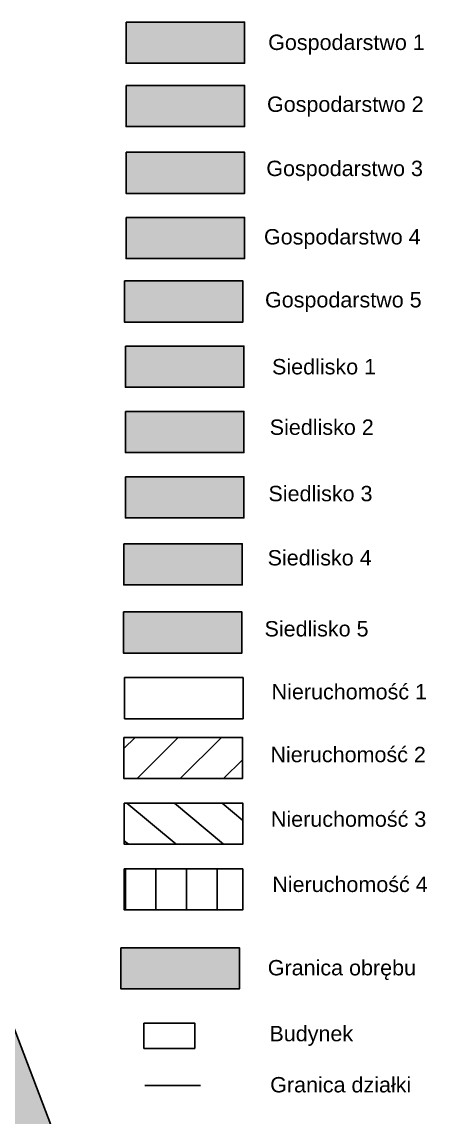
# Model space of a CAD drawing. Header units: millimetres. Extents: x 1380 to 3518, y 917 to 2353.
# Drawn here: x 3074 to 3284, y 1274 to 1843 of the extents above; entities that cross this region are included whole.
import ezdxf

# ---------------------------------------------------------------- set-up
doc = ezdxf.new("R2010")
doc.units = ezdxf.units.MM
for name, color, linetype in [('DRUK', 7, 'Continuous'), ('dzialki', 250, 'Continuous'), ('Gospodarstwa', 7, 'Continuous'), ('Obreb', 2, 'Continuous'), ('Władanie', 7, 'Continuous')]:
    doc.layers.add(name, color=color, linetype=linetype)
doc.styles.get("Standard").update_dxf_attribs({"font": 'arial.ttf'})

msp = doc.modelspace()

# ---------------------------------------------------------------- hatches: boundary and pattern name
at = {"layer": 'DRUK', "true_color": 0xf4ee51}
h = msp.add_hatch(color=41, dxfattribs=at)
h.dxf.hatch_style = 1
h.paths.add_polyline_path([(3186.64, 1340.35), (3186.64, 1361.74), (3125.07, 1361.74), (3125.07, 1340.35)])
at = {"layer": 'Obreb', "true_color": 0xf4ee51}
h = msp.add_hatch(color=41, dxfattribs=at)
h.dxf.hatch_style = 1
h.paths.add_polyline_path([(1843.77, 2075.91), (1839.89, 2076.73), (1821.8, 2074.33), (1789.76, 2070.08), (1739.27, 2064.25), (1569.18, 2044.6), (1564.53, 2044.15), (1500.42, 2035.92), (1473.15, 2032.87), (1468.93, 1980), (1462.92, 1894.61), (1456.31, 1773.44), (1452.55, 1718.71), (1450.66, 1680.7), (1442.54, 1619.86), (1424.58, 1499.01), (1404.87, 1303.08), (1390.68, 1109.1), (1379.54, 977.39), (1416.06, 982.26), (1503.01, 993.87), (1504.63, 994.09), (1506.25, 994.3), (1621.93, 1009.75), (1623.42, 1009.95), (1726.06, 1023.65), (1744.84, 1026.16), (1749.27, 1026.75), (2001.11, 1060.37), (2068.99, 1069.43), (2152.68, 1080.6), (2558.18, 1139.98), (2925.58, 1191.89), (2950.42, 1195.27), (3034.81, 1077.94), (3080.44, 1228.22), (3101.82, 1235.05), (3049.2, 1373.09), (3047.94, 1379.97), (3036.54, 1465.16), (3034.11, 1481.41), (3037.35, 1523.54), (3064.08, 1535.14), (3042.44, 1582.63), (3034.82, 1599.34), (3026.23, 1623.42), (3022.72, 1647.12), (3015.17, 1693.82), (3010.46, 1738.63), (3007.5, 1779.8), (3007.5, 1828.93), (2995.54, 1854.86), (2982.24, 1913.84), (2978.33, 1926.18), (2939.25, 2070.19), (2911.03, 2085.83), (2875.11, 2109.04), (2851.35, 2127.45), (2832.79, 2142.28), (2800.7, 2188.75), (2762.52, 2156.94), (2761.01, 2154.88), (2592.26, 2137.52), (2569.19, 2140.22), (2541.29, 2148.28), (2358.61, 2230.49), (2370.36, 2167.83), (2372.08, 2158.65), (2124.8, 2119.92)])
h.paths.add_polyline_path([(2128.67, 2095.22), (2401.4, 2137.94), (2394.93, 2172.44), (2392, 2188.04), (2532.65, 2124.75), (2564.24, 2115.63), (2592.09, 2112.37), (2774.63, 2131.15), (2780.88, 2139.71), (2795.68, 2152.03), (2814.31, 2125.04), (2835.89, 2107.8), (2860.65, 2088.62), (2898.18, 2064.37), (2917.89, 2053.45), (2954.34, 1919.13), (2958.08, 1907.3), (2971.73, 1846.78), (2982.5, 1823.44), (2982.5, 1778.91), (2985.55, 1736.43), (2990.38, 1690.52), (2998.01, 1643.29), (3001.86, 1617.33), (3011.63, 1589.94), (3019.69, 1572.27), (3030.77, 1547.94), (3018.26, 1542.51), (3013.6, 1540.82), (3008.97, 1480.5), (3011.79, 1461.65), (3023.24, 1376.04), (3025.03, 1366.32), (3069.05, 1250.82), (3060.33, 1248.04), (3025.58, 1133.59), (2961.94, 1222.07), (2922.15, 1216.65), (2554.62, 1164.73), (2149.21, 1105.36), (2065.68, 1094.21), (1997.8, 1085.15), (1745.96, 1051.53), (1741.53, 1050.94), (1722.75, 1048.43), (1620.11, 1034.73), (1618.62, 1034.53), (1502.94, 1019.08), (1501.32, 1018.87), (1499.71, 1018.65), (1412.75, 1007.04), (1407.07, 1006.29), (1415.61, 1107.14), (1429.78, 1300.92), (1449.4, 1495.92), (1467.3, 1616.37), (1475.58, 1678.42), (1477.51, 1717.23), (1481.26, 1771.9), (1487.87, 1893.05), (1493.86, 1978.13), (1496.43, 2010.32), (1503.4, 2011.1), (1567.32, 2019.31), (1571.82, 2019.74), (1742.14, 2039.42), (1792.84, 2045.27), (1825.09, 2049.55), (1838.91, 2051.38), (1843.08, 2050.5)], flags=16)
at = {"layer": 'Władanie', "true_color": 0xddbad0}
h = msp.add_hatch(color=254, dxfattribs=at)
h.dxf.hatch_style = 1
h.paths.add_polyline_path([(3127.73, 1843.11), (3127.73, 1821.71), (3189.3, 1821.71), (3189.3, 1843.11)])
at = {"layer": 'Władanie', "true_color": 0xb1c7d6}
h = msp.add_hatch(color=9, dxfattribs=at)
h.dxf.hatch_style = 1
h.paths.add_polyline_path([(3189.3, 1788.73), (3189.3, 1810.12), (3127.73, 1810.12), (3127.73, 1788.73)])
at = {"layer": 'Władanie', "true_color": 0xff9470}
h = msp.add_hatch(color=21, dxfattribs=at)
h.dxf.hatch_style = 1
h.paths.add_polyline_path([(3127.73, 1775.36), (3127.73, 1753.96), (3189.3, 1753.96), (3189.3, 1775.36)])
at = {"layer": 'Władanie', "true_color": 0xecea74}
h = msp.add_hatch(color=41, dxfattribs=at)
h.dxf.hatch_style = 1
h.paths.add_polyline_path([(3127.73, 1741.48), (3127.73, 1720.09), (3189.3, 1720.09), (3189.3, 1741.48)])
at = {"layer": 'Władanie', "true_color": 0xbbd846}
h = msp.add_hatch(color=63, dxfattribs=at)
h.dxf.hatch_style = 1
h.paths.add_polyline_path([(3188.41, 1687.11), (3188.41, 1708.5), (3126.84, 1708.5), (3126.84, 1687.11)])
at = {"layer": 'Władanie', "true_color": 0xba73a0}
h = msp.add_hatch(color=233, dxfattribs=at)
h.dxf.hatch_style = 1
h.paths.add_polyline_path([(3189, 1653.2), (3189, 1674.59), (3127.42, 1674.59), (3127.42, 1653.2)])
at = {"layer": 'Władanie', "true_color": 0x6993b0}
h = msp.add_hatch(color=153, dxfattribs=at)
h.dxf.hatch_style = 1
h.paths.add_polyline_path([(3189, 1619.24), (3189, 1640.63), (3127.42, 1640.63), (3127.42, 1619.24)])
at = {"layer": 'Władanie', "true_color": 0xff622e}
h = msp.add_hatch(color=30, dxfattribs=at)
h.dxf.hatch_style = 1
h.paths.add_polyline_path([(3127.42, 1606.67), (3127.42, 1585.27), (3189, 1585.27), (3189, 1606.67)])
at = {"layer": 'Władanie', "true_color": 0xd7d41d}
h = msp.add_hatch(color=52, dxfattribs=at)
h.dxf.hatch_style = 1
h.paths.add_polyline_path([(3188.1, 1550.41), (3188.1, 1571.81), (3126.53, 1571.81), (3126.53, 1550.41)])
at = {"layer": 'Władanie', "true_color": 0x8ea824}
h = msp.add_hatch(color=54, dxfattribs=at)
h.dxf.hatch_style = 1
h.paths.add_polyline_path([(3187.96, 1514.99), (3187.96, 1536.39), (3126.38, 1536.39), (3126.38, 1514.99)])
at = {"layer": 'Władanie'}
h = msp.add_hatch(dxfattribs=at)
h.set_pattern_fill('ANSI31', color=256, scale=5)
h.paths.add_polyline_path([(3188.2, 1449.67), (3188.2, 1471.07), (3126.62, 1471.07), (3126.62, 1449.67)])
h = msp.add_hatch(dxfattribs=at)
h.set_pattern_fill('ANSI31', color=256, scale=5, angle=275)
h.paths.add_polyline_path([(3126.83, 1436.91), (3126.83, 1415.52), (3188.4, 1415.52), (3188.4, 1436.91)])
h = msp.add_hatch(dxfattribs=at)
h.set_pattern_fill('ANSI31', color=256, scale=5, angle=45)
h.paths.add_polyline_path([(3126.83, 1402.74), (3126.83, 1381.35), (3188.4, 1381.35), (3188.4, 1402.74)])

# ---------------------------------------------------------------- linework, layer by layer
at = {"layer": 'dzialki'}
msp.add_lwpolyline([(3137.55, 1290.05), (3166.48, 1290.05)], dxfattribs=at)
at = {"layer": 'Gospodarstwa', "color": 250}
for points in [[(3127.73, 1843.11), (3189.3, 1843.11), (3189.3, 1821.71), (3127.73, 1821.71)], [(3127.73, 1810.12), (3189.3, 1810.12), (3189.3, 1788.73), (3127.73, 1788.73)], [(3127.73, 1775.36), (3189.3, 1775.36), (3189.3, 1753.96), (3127.73, 1753.96)], [(3127.73, 1741.48), (3189.3, 1741.48), (3189.3, 1720.09), (3127.73, 1720.09)], [(3126.84, 1708.5), (3188.41, 1708.5), (3188.41, 1687.11), (3126.84, 1687.11)], [(3127.42, 1674.59), (3189, 1674.59), (3189, 1653.2), (3127.42, 1653.2)], [(3127.42, 1640.63), (3189, 1640.63), (3189, 1619.24), (3127.42, 1619.24)], [(3127.42, 1606.67), (3189, 1606.67), (3189, 1585.27), (3127.42, 1585.27)], [(3126.53, 1571.81), (3188.1, 1571.81), (3188.1, 1550.41), (3126.53, 1550.41)], [(3126.38, 1536.39), (3187.96, 1536.39), (3187.96, 1514.99), (3126.38, 1514.99)], [(3126.99, 1502.24), (3188.56, 1502.24), (3188.56, 1480.84), (3126.99, 1480.84)], [(3126.62, 1471.07), (3188.2, 1471.07), (3188.2, 1449.67), (3126.62, 1449.67)], [(3126.83, 1436.91), (3188.4, 1436.91), (3188.4, 1415.52), (3126.83, 1415.52)], [(3126.83, 1402.74), (3188.4, 1402.74), (3188.4, 1381.35), (3126.83, 1381.35)], [(3125.07, 1361.74), (3186.64, 1361.74), (3186.64, 1340.35), (3125.07, 1340.35)], [(3136.98, 1322.56), (3163.38, 1322.56), (3163.38, 1309.37), (3136.98, 1309.37)]]:
    msp.add_lwpolyline(points, close=True, dxfattribs=at)
at = {"layer": 'Obreb'}
msp.add_lwpolyline([(2995.54, 1854.86), (3007.5, 1828.93), (3007.5, 1779.8), (3010.46, 1738.63), (3015.17, 1693.82), (3022.72, 1647.12), (3026.23, 1623.42), (3034.82, 1599.34), (3042.44, 1582.63), (3064.08, 1535.14), (3037.35, 1523.54), (3034.11, 1481.41), (3036.54, 1465.16), (3047.94, 1379.97), (3049.2, 1373.09), (3101.82, 1235.05), (3080.44, 1228.22), (3034.81, 1077.94), (2950.42, 1195.27), (2925.58, 1191.89), (2558.18, 1139.98)], dxfattribs=at)

# ---------------------------------------------------------------- texts
at = {"layer": 'Gospodarstwa', "color": 250}
for s, p in [('Gospodarstwo 1', (3201.56, 1828.57)), ('Gospodarstwo 2', (3200.96, 1796.38)), ('Gospodarstwo 3', (3200.6, 1763)), ('Gospodarstwo 4', (3199.39, 1727.44)), ('Gospodarstwo 5', (3199.93, 1694.7)), ('Siedlisko 1', (3203.58, 1659.87)), ('Siedlisko 2', (3202.38, 1628.43)), ('Siedlisko 3', (3201.72, 1593.91)), ('Siedlisko 4', (3201.28, 1560.52)), ('Siedlisko 5', (3199.67, 1523.6)), ('Nieruchomość 1', (3203.35, 1490.88)), ('Nieruchomość 2', (3202.76, 1458.21)), ('Nieruchomość 3', (3202.97, 1424.63)), ('Nieruchomość 4', (3203.71, 1390.71)), ('Granica obrębu', (3201.36, 1347.35)), ('Budynek', (3202.22, 1313.08)), ('Granica działki', (3202.62, 1286.49))]:
    msp.add_text(s, height=8, dxfattribs=at).set_placement(p)

doc.saveas('drawing.dxf')
